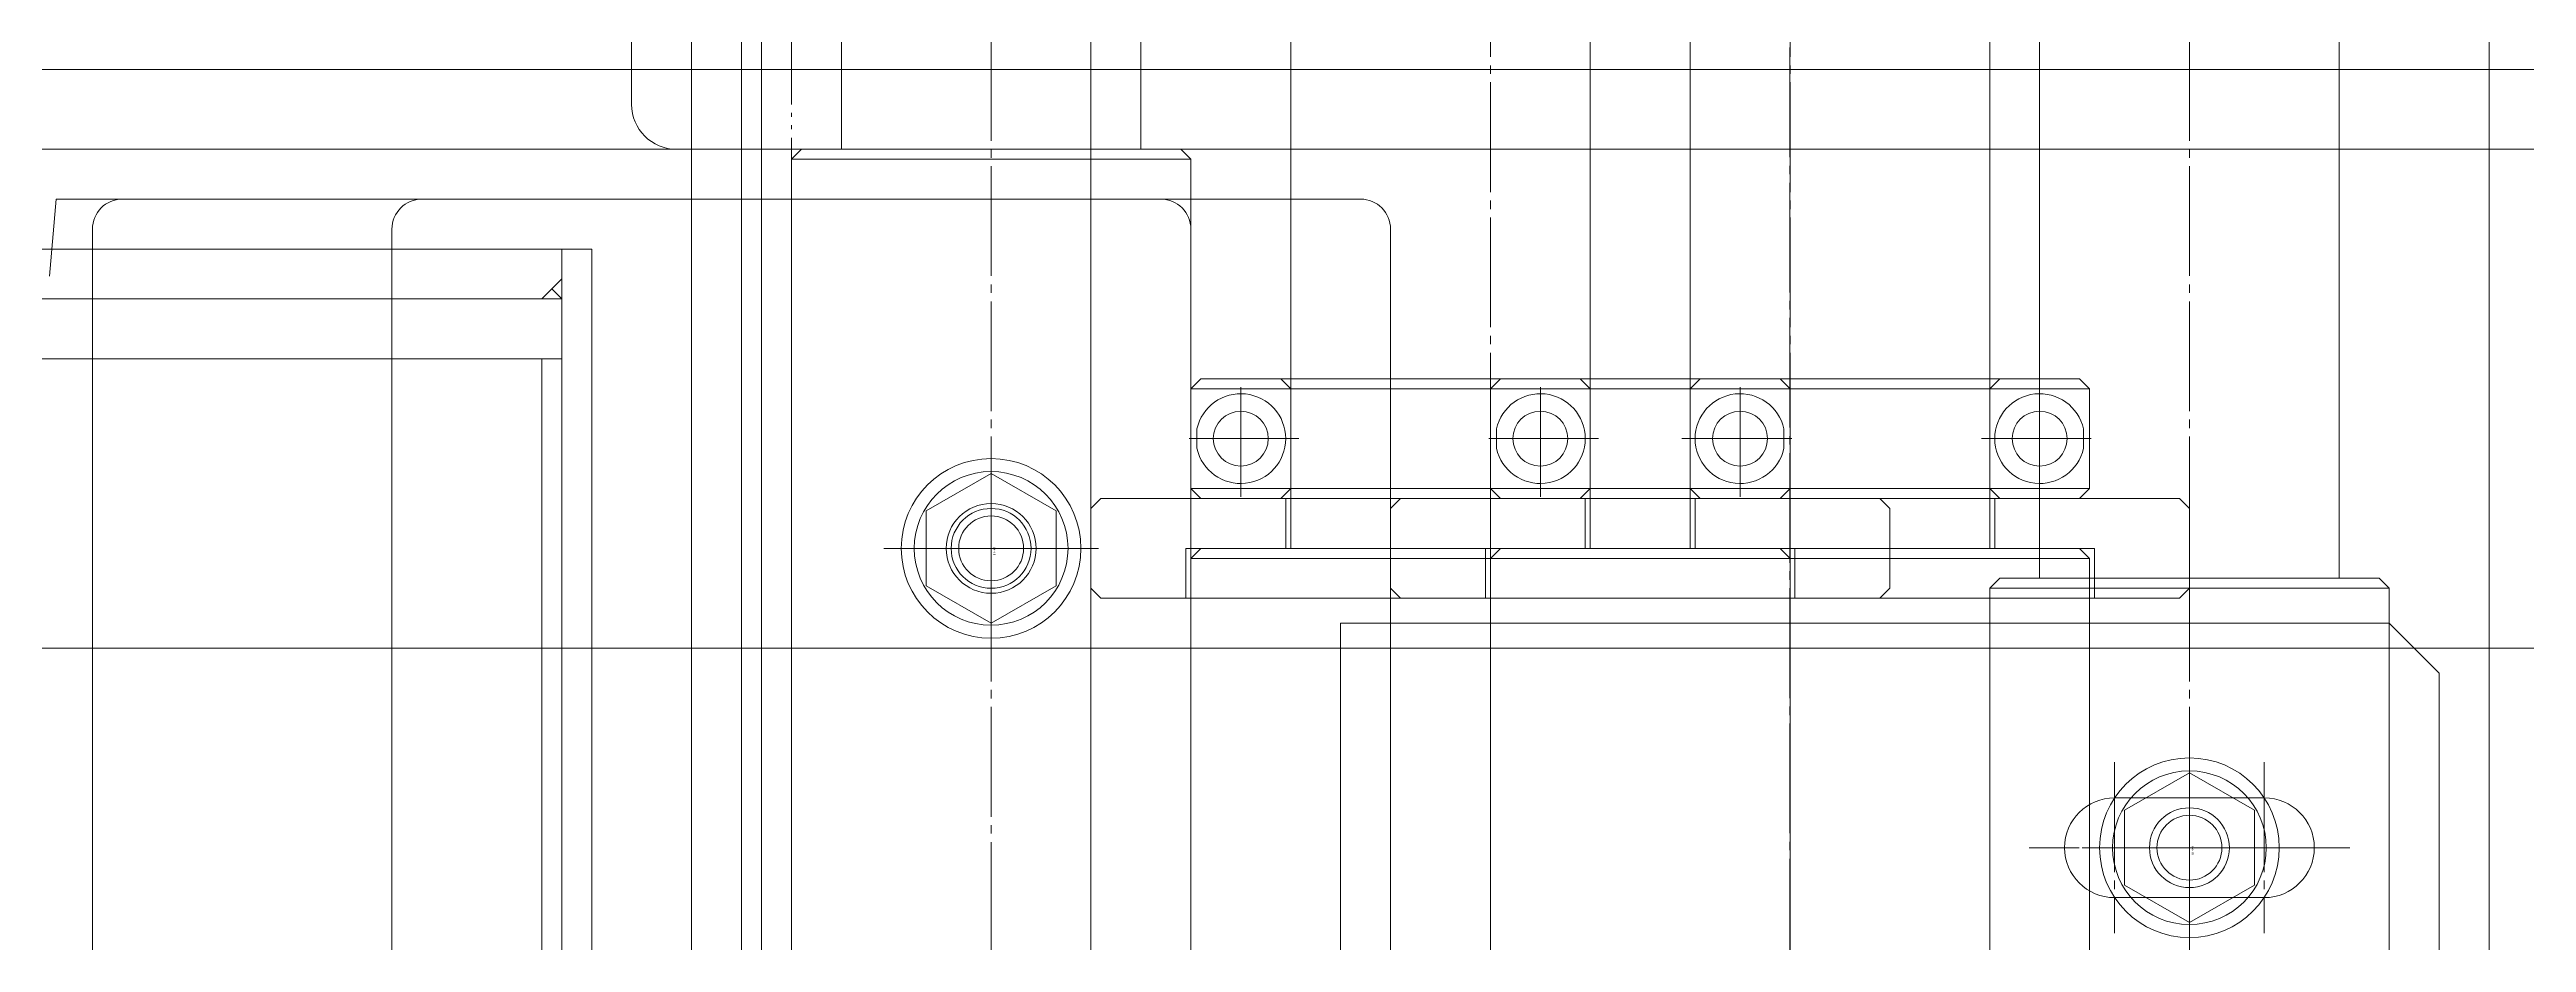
# Model space of a CAD drawing. Units: millimetres at full size. Extents: x -21196 to 21204, y -11807 to 11807.
# Drawn here: x -8673.8 to -8425.8, y -1509.6 to -1420.1 of the extents above; entities that cross this region are included whole.
import ezdxf
from ezdxf.enums import TextEntityAlignment as Align

# ---------------------------------------------------------------- set-up
doc = ezdxf.new("R2010")
doc.units = ezdxf.units.MM
doc.header["$LTSCALE"] = 0.5
doc.linetypes.add('USER3', pattern=[26.999999, 20.299999, -1.7, 0.8, -1.7, 0.8, -1.7])
doc.linetypes.add('USER4', pattern=[27.1, 22, -1.7, 1.7, -1.7])
doc.layers.add('1-0_設備-5(241129配置図菊池追記(立面図).jww)(機器配置図 260128.dwg)', color=7, linetype='Continuous', lineweight=9)
doc.styles.add('ＭＳ ゴシック', font='')
doc.styles.get('ＭＳ ゴシック').set_extended_font_data('MS Gothic')

msp = doc.modelspace()

# ---------------------------------------------------------------- linework, layer by layer
at = {"layer": '1-0_設備-5(241129配置図菊池追記(立面図).jww)(機器配置図 260128.dwg)', "linetype": 'USER4'}
for p, q in [((-8499.5216, -1203.1472), (-8499.5216, -2475.6472)), ((-8579.5215, -1309.8888), (-8579.5215, -3550.4055)), ((-8459.5215, -1309.8888), (-8459.5215, -3550.4055)), ((-8529.5215, -3534.6859), (-8529.5215, -1325.6084)), ((-8499.5215, -3534.6859), (-8499.5215, -1325.6084)), ((-8554.5215, -1464.9742), (-8554.5215, -1453.3201)), ((-8524.5215, -1464.9742), (-8524.5215, -1453.3201)), ((-8504.5215, -1464.9742), (-8504.5215, -1453.3201)), ((-8474.5215, -1464.9742), (-8474.5215, -1453.3201)), ((-8579.5215, -1480.8973), (-8579.5215, -1459.3969)), ((-8548.6944, -1459.1471), (-8560.3485, -1459.1471)), ((-8518.6945, -1459.1471), (-8530.3486, -1459.1471)), ((-8510.3485, -1459.1471), (-8498.6944, -1459.1471)), ((-8480.3486, -1459.1471), (-8468.6945, -1459.1471)), ((-8579.5215, -1462.8061), (-8579.5215, -1477.4882)), ((-8579.5215, -1462.8061), (-8579.5215, -1477.4882)), ((-8579.5215, -1462.8061), (-8579.5215, -1477.4882)), ((-8579.5215, -1463.2238), (-8579.5215, -1477.0704)), ((-8568.7713, -1470.1471), (-8590.2717, -1470.1471)), ((-8572.1805, -1470.1471), (-8586.8626, -1470.1471)), ((-8572.1805, -1470.1471), (-8586.8626, -1470.1471)), ((-8572.1805, -1470.1471), (-8586.8626, -1470.1471)), ((-8572.5982, -1470.1471), (-8586.4448, -1470.1471)), ((-8459.5215, -1489.1471), (-8459.5215, -1511.1471)), ((-8459.5215, -1510.8973), (-8459.5215, -1489.3969)), ((-8467.0215, -1491.5868), (-8467.0215, -1508.7075)), ((-8452.0215, -1491.5868), (-8452.0215, -1508.7075)), ((-8459.5215, -1507.0704), (-8459.5215, -1493.2238)), ((-8443.4612, -1500.1471), (-8475.5819, -1500.1471)), ((-8448.7713, -1500.1471), (-8470.2717, -1500.1471)), ((-8452.5982, -1500.1471), (-8466.4448, -1500.1471))]:
    msp.add_line(p, q, dxfattribs=at)
at = {"layer": '1-0_設備-5(241129配置図菊池追記(立面図).jww)(機器配置図 260128.dwg)'}
for p, q in [((-8604.5216, -3780.1472), (-8604.5216, -1210.1472)), ((-8604.5216, -1218.1472), (-8604.5216, -2475.1472)), ((-8602.5216, -1218.1472), (-8602.5216, -2475.1472)), ((-8609.5216, -1370.1472), (-8609.5216, -3485.1472)), ((-8594.5215, -1430.1471), (-8594.5215, -1374.1471)), ((-8564.5215, -1374.1471), (-8564.5215, -1430.1471)), ((-8549.5215, -1374.1471), (-8549.5215, -1470.1471)), ((-8519.5215, -1374.1471), (-8519.5215, -1470.1471)), ((-8509.5215, -1470.1471), (-8509.5215, -1374.1471)), ((-8479.5215, -1470.1471), (-8479.5215, -1374.1471)), ((-8474.5215, -1473.1471), (-8474.5215, -1374.1471)), ((-8444.5215, -1374.1471), (-8444.5215, -1473.1471)), ((-8609.5216, -1380.1471), (-8609.5216, -1430.1471)), ((-8609.5216, -1380.1471), (-8609.5216, -1430.1471)), ((-8609.5216, -1380.1471), (-8609.5216, -1430.1471)), ((-8615.5216, -1392.6471), (-8615.5216, -1425.6471)), ((-8615.5216, -1392.6471), (-8615.5216, -1425.6471)), ((-8615.5216, -1392.6471), (-8615.5216, -1425.6471)), ((-9209.5215, -1422.1471), (-6709.5215, -1422.1471)), ((-9209.5215, -1422.1471), (-6709.5215, -1422.1471)), ((-9209.5215, -1422.1471), (-6709.5215, -1422.1471)), ((-8611.0216, -1430.1471), (-8609.5216, -1430.1471)), ((-8611.0216, -1430.1471), (-8609.5216, -1430.1471)), ((-8611.0216, -1430.1471), (-8609.5216, -1430.1471)), ((-8599.5215, -1435.1471), (-8599.5215, -1431.1471)), ((-8599.5215, -1431.1471), (-8559.5215, -1431.1471)), ((-8673.1371, -1435.1471), (-8673.8131, -1442.8745)), ((-8673.1371, -1435.1471), (-8542.5215, -1435.1471)), ((-8666.5215, -1435.1471), (-8562.5215, -1435.1471)), ((-8636.5215, -1435.1471), (-8562.5215, -1435.1471)), ((-8599.5215, -3425.1471), (-8599.5215, -1435.1471)), ((-8559.5215, -1435.1471), (-8559.5215, -3425.1471)), ((-8669.5215, -3422.1471), (-8669.5215, -1438.1471)), ((-8639.5215, -3422.1471), (-8639.5215, -1438.1471)), ((-8559.5215, -1438.1471), (-8559.5215, -3422.1471)), ((-8559.5215, -1438.1471), (-8559.5215, -3422.1471)), ((-8539.5215, -1438.1471), (-8539.5215, -3422.1471)), ((-8622.5215, -1440.1471), (-8622.5215, -3420.1471)), ((-8622.5215, -1445.1471), (-8996.5215, -1445.1471)), ((-8623.5215, -1444.1471), (-8622.5215, -1445.1471)), ((-8622.5215, -1451.1471), (-8996.5215, -1451.1471)), ((-8624.5215, -1451.1471), (-8624.5215, -2427.1471)), ((-8500.5215, -1453.1471), (-8558.5215, -1453.1471)), ((-8529.5215, -1465.1471), (-8529.5215, -1453.1471)), ((-8470.5215, -1453.1471), (-8528.5215, -1453.1471)), ((-8499.5215, -1465.1471), (-8499.5215, -1453.1471)), ((-8499.5215, -1454.1471), (-8559.5215, -1454.1471)), ((-8469.5215, -1454.1471), (-8529.5215, -1454.1471)), ((-8558.9153, -1460.1187), (-8558.9153, -1458.1756)), ((-8528.9154, -1460.1187), (-8528.9154, -1458.1756)), ((-8500.1276, -1460.1187), (-8500.1276, -1458.1756)), ((-8470.1277, -1460.1187), (-8470.1277, -1458.1756)), ((-8499.5215, -1464.1471), (-8559.5215, -1464.1471)), ((-8558.5215, -1465.1471), (-8559.5215, -1464.1471)), ((-8500.5215, -1465.1471), (-8558.5215, -1465.1471)), ((-8549.5215, -1464.1471), (-8550.5215, -1465.1471)), ((-8550.0215, -1470.1471), (-8550.0215, -1465.1471)), ((-8469.5215, -1464.1471), (-8529.5215, -1464.1471)), ((-8528.5215, -1465.1471), (-8529.5215, -1464.1471)), ((-8529.5215, -1475.1471), (-8529.5215, -1465.1471)), ((-8470.5215, -1465.1471), (-8528.5215, -1465.1471)), ((-8519.5215, -1464.1471), (-8520.5215, -1465.1471)), ((-8520.0215, -1470.1471), (-8520.0215, -1465.1471)), ((-8509.5215, -1464.1471), (-8508.5215, -1465.1471)), ((-8509.0215, -1470.1471), (-8509.0215, -1465.1471)), ((-8500.5215, -1465.1471), (-8499.5215, -1464.1471)), ((-8499.5215, -1475.1471), (-8499.5215, -1465.1471)), ((-8479.5215, -1464.1471), (-8478.5215, -1465.1471)), ((-8479.0215, -1470.1471), (-8479.0215, -1465.1471)), ((-8470.5215, -1465.1471), (-8469.5215, -1464.1471)), ((-8499.0215, -1475.1471), (-8499.0215, -1470.1471)), ((-8469.0215, -1475.1471), (-8469.0215, -1470.1471)), ((-8499.5215, -1471.1471), (-8559.5215, -1471.1471)), ((-8469.5215, -1471.1471), (-8529.5215, -1471.1471)), ((-8479.5215, -1477.6471), (-8479.5215, -1474.1471)), ((-8439.5215, -1477.6471), (-8439.5215, -1474.1471)), ((-8539.5212, -3382.6471), (-8539.5212, -1477.6471)), ((-8479.5215, -3382.6471), (-8479.5215, -1477.6471)), ((-8439.5215, -3382.6471), (-8439.5215, -1477.6471)), ((-8467.0215, -1495.1471), (-8452.0215, -1495.1471)), ((-8452.0215, -1505.1471), (-8467.0215, -1505.1471))]:
    msp.add_line(p, q, dxfattribs=at)
at = {"layer": '1-0_設備-5(241129配置図菊池追記(立面図).jww)(機器配置図 260128.dwg)', "linetype": 'USER3'}
for points in [[(-8399.5216, -1135.1472), (-8399.5216, -3842.1472), (-8599.5216, -3842.1472), (-8599.5216, -1135.1472)], [(-8999.5215, -1480.1471), (-6779.5215, -1480.1471), (-6779.5215, -3380.1471), (-8999.5215, -3380.1471)], [(-8999.5215, -1480.1471), (-6832.4215, -1480.1471), (-6832.4215, -3380.1471), (-8999.5215, -3380.1471)], [(-8995.3229, -1480.1471), (-6686.0215, -1480.1471), (-6686.0215, -3380.1471), (-8995.3229, -3380.1471)]]:
    msp.add_lwpolyline(points, close=True, dxfattribs=at)
at = {"layer": '1-0_設備-5(241129配置図菊池追記(立面図).jww)(機器配置図 260128.dwg)'}
for points in [[(-8609.5216, -3780.1472), (-8609.5216, -1210.1472), (-8571.5216, -1210.1472), (-8569.5216, -1212.1472), (-8569.5216, -3778.1472), (-8571.5216, -3780.1472)], [(-8389.5216, -3780.1472), (-8389.5216, -1210.1472), (-8427.5216, -1210.1472), (-8429.5216, -1212.1472), (-8429.5216, -3778.1472), (-8427.5216, -3780.1472)], [(-9209.5215, -1330.1471), (-6709.5215, -1330.1471), (-6709.5215, -1430.1471), (-9209.5215, -1430.1471)], [(-9209.5215, -1330.1471), (-6709.5215, -1330.1471), (-6709.5215, -1430.1471), (-9209.5215, -1430.1471)], [(-9209.5215, -1330.1471), (-6709.5215, -1330.1471), (-6709.5215, -1430.1471), (-9209.5215, -1430.1471)], [(-8619.5215, -1440.1471), (-8619.5215, -3420.1471), (-8999.5215, -3420.1471), (-8999.5215, -1440.1471)], [(-8622.5215, -1445.1471), (-8622.5215, -1443.1471), (-8624.5215, -1445.1471)], [(-8573.0215, -1466.3943), (-8573.0215, -1473.9), (-8579.5215, -1477.6526), (-8586.0215, -1473.9), (-8586.0215, -1466.3943), (-8579.5215, -1462.6416)], [(-8490.5215, -1465.1471), (-8568.5215, -1465.1471), (-8569.5215, -1466.1471), (-8569.5215, -1474.1471), (-8568.5215, -1475.1471), (-8490.5215, -1475.1471), (-8489.5215, -1474.1471), (-8489.5215, -1466.1471)], [(-8460.5215, -1465.1471), (-8538.5215, -1465.1471), (-8539.5215, -1466.1471), (-8539.5215, -1474.1471), (-8538.5215, -1475.1471), (-8460.5215, -1475.1471), (-8459.5215, -1474.1471), (-8459.5215, -1466.1471)], [(-8499.5215, -1471.1471), (-8499.5215, -3389.1471), (-8500.5215, -3390.1471), (-8558.5215, -3390.1471), (-8559.5215, -3389.1471), (-8559.5215, -1471.1471), (-8558.5215, -1470.1471), (-8500.5215, -1470.1471)], [(-8469.5215, -1471.1471), (-8469.5215, -3389.1471), (-8470.5215, -3390.1471), (-8528.5215, -3390.1471), (-8529.5215, -3389.1471), (-8529.5215, -1471.1471), (-8528.5215, -1470.1471), (-8470.5215, -1470.1471)], [(-8439.5215, -1474.1471), (-8440.5215, -1473.1471), (-8478.5215, -1473.1471), (-8479.5215, -1474.1471)], [(-8544.5212, -3382.6471), (-8544.5212, -1477.6471), (-8439.5215, -1477.6471), (-8434.5215, -1482.6471), (-8434.5215, -3377.6471), (-8439.5215, -3382.6471)], [(-8453.0215, -1496.3943), (-8453.0215, -1503.9), (-8459.5215, -1507.6526), (-8466.0215, -1503.9), (-8466.0215, -1496.3943), (-8459.5215, -1492.6416)]]:
    msp.add_lwpolyline(points, close=True, dxfattribs=at)
for points in [[(-8599.5215, -1431.1471), (-8598.5215, -1430.1471), (-8560.5215, -1430.1471), (-8559.5215, -1431.1471), (-8559.5215, -1435.1471)], [(-8559.5215, -1464.1471), (-8559.5215, -1454.1471), (-8558.5215, -1453.1471)], [(-8549.5215, -1464.1471), (-8549.5215, -1454.1471), (-8550.5215, -1453.1471)], [(-8529.5215, -1464.1471), (-8529.5215, -1454.1471), (-8528.5215, -1453.1471)], [(-8519.5215, -1464.1471), (-8519.5215, -1454.1471), (-8520.5215, -1453.1471)], [(-8509.5215, -1464.1471), (-8509.5215, -1454.1471), (-8508.5215, -1453.1471)], [(-8499.5215, -1464.1471), (-8499.5215, -1454.1471), (-8500.5215, -1453.1471)], [(-8479.5215, -1464.1471), (-8479.5215, -1454.1471), (-8478.5215, -1453.1471)], [(-8469.5215, -1464.1471), (-8469.5215, -1454.1471), (-8470.5215, -1453.1471)], [(-8560.0215, -1475.1471), (-8560.0215, -1470.1471), (-8499.0215, -1470.1471)], [(-8530.0215, -1475.1471), (-8530.0215, -1470.1471), (-8469.0215, -1470.1471)]]:
    msp.add_lwpolyline(points, dxfattribs=at)
for centre, radius in [((-8554.5215, -1459.1471), 2.75), ((-8524.5215, -1459.1471), 2.75), ((-8504.5215, -1459.1471), 2.75), ((-8474.5215, -1459.1471), 2.75), ((-8579.5215, -1470.1471), 9), ((-8579.5215, -1470.1471), 7.7), ((-8579.5215, -1470.1471), 4.5), ((-8579.5215, -1470.1471), 4.5), ((-8579.5215, -1470.1471), 4.5), ((-8579.5215, -1470.1471), 4), ((-8579.5215, -1470.1471), 3.25), ((-8459.5215, -1500.1471), 9), ((-8459.5215, -1500.1471), 7.7), ((-8459.5215, -1500.1471), 4), ((-8459.5215, -1500.1471), 3.25)]:
    msp.add_circle(centre, radius, dxfattribs=at)
for centre, radius, start, end in [((-8611.0216, -1425.6471), 4.5, 180, 270), ((-8611.0216, -1425.6471), 4.5, 180, 270), ((-8611.0216, -1425.6471), 4.5, 180, 270), ((-8666.5215, -1438.1471), 3, 90, 180), ((-8636.5215, -1438.1471), 3, 90, 180), ((-8562.5215, -1438.1471), 3, 0, 90), ((-8562.5215, -1438.1471), 3, 0, 90), ((-8542.5215, -1438.1471), 3, 0, 90), ((-8554.5215, -1459.1471), 4.5, 192.468, 167.532), ((-8524.5215, -1459.1471), 4.5, 192.468, 167.532), ((-8504.5215, -1459.1471), 4.5, 12.468, 347.532), ((-8474.5215, -1459.1471), 4.5, 12.468, 347.532), ((-8467.0215, -1500.1471), 5, 90, 270), ((-8452.0215, -1500.1471), 5, 270, 90)]:
    msp.add_arc(centre, radius, start, end, dxfattribs=at)

# ---------------------------------------------------------------- texts
at = {"layer": '1-0_設備-5(241129配置図菊池追記(立面図).jww)(機器配置図 260128.dwg)', "style": 'ＭＳ ゴシック'}
for p in [(-8579.0249, -1470.8513), (-8459.0249, -1500.8513)]:
    msp.add_text('BT-M8', height=0.2203, rotation=90, dxfattribs=at).set_placement(p, align=Align.BOTTOM_LEFT)

doc.saveas('drawing.dxf')
